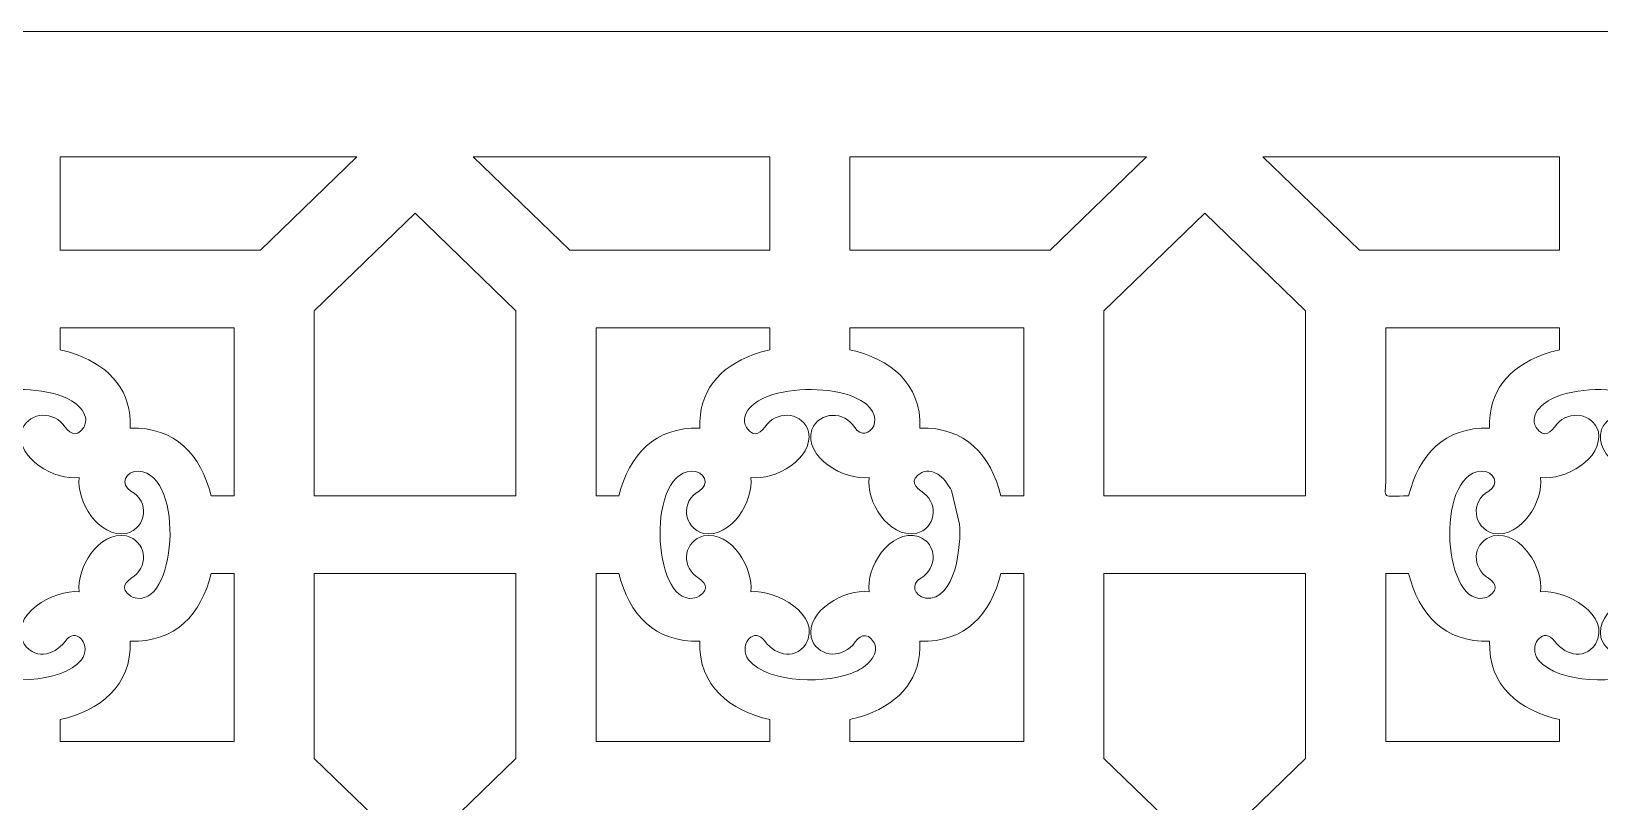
# Model space of a CAD drawing. Header units: centimetres. Extents: x -27.5 to -6.3, y -9.5 to -3.1.
# Drawn here: x -22.66 to -16.91, y -5.88 to -3.06 of the extents above; entities that cross this region are included whole.
import ezdxf

# ---------------------------------------------------------------- set-up
doc = ezdxf.new("R2010")
doc.units = ezdxf.units.CM
doc.header["$MEASUREMENT"] = 0
doc.layers.add('layer 1', color=7, linetype='Continuous')

msp = doc.modelspace()

# ---------------------------------------------------------------- linework, layer by layer
at = {"layer": 'layer 1', "color": 250, "lineweight": 9}
msp.add_open_spline([(-6.32898, -3.05666), (-6.32898, -3.05666), (-6.32898, -9.5), (-6.32898, -9.5), (-6.32898, -9.5), (-6.32898, -9.5), (-27.5, -9.5), (-27.5, -9.5), (-27.5, -9.5), (-27.5, -9.5), (-27.5, -3.05666), (-27.5, -3.05666), (-27.5, -3.05666), (-27.5, -3.05666), (-6.32898, -3.05666), (-6.32898, -3.05666)], degree=3, knots=[0, 0, 0, 0, 0.2, 0.2, 0.2, 0.2, 0.4, 0.4, 0.4, 0.4, 0.6, 0.6, 0.6, 0.6, 1, 1, 1, 1], dxfattribs=at)
at = {"layer": 'layer 1', "color": 7, "lineweight": 9}
for points, knots in [([(-22.55531, -3.85924), (-22.55531, -3.85924), (-22.55531, -3.51684), (-22.55531, -3.51684), (-22.55531, -3.51684), (-22.55531, -3.51684), (-21.46811, -3.51684), (-21.46811, -3.51684), (-21.46811, -3.51684), (-21.46811, -3.51684), (-21.8216, -3.85924), (-21.8216, -3.85924), (-21.8216, -3.85924), (-21.8216, -3.85924), (-22.55531, -3.85924), (-22.55531, -3.85924)], [0, 0, 0, 0, 0.2, 0.2, 0.2, 0.2, 0.4, 0.4, 0.4, 0.4, 0.6, 0.6, 0.6, 0.6, 1, 1, 1, 1]), ([(-19.95405, -3.85924), (-19.95405, -3.85924), (-19.95405, -3.51684), (-19.95405, -3.51684), (-19.95405, -3.51684), (-19.95405, -3.51684), (-21.04124, -3.51684), (-21.04124, -3.51684), (-21.04124, -3.51684), (-21.04124, -3.51684), (-20.68766, -3.85924), (-20.68766, -3.85924), (-20.68766, -3.85924), (-20.68766, -3.85924), (-19.95405, -3.85924), (-19.95405, -3.85924)], [0, 0, 0, 0, 0.2, 0.2, 0.2, 0.2, 0.4, 0.4, 0.4, 0.4, 0.6, 0.6, 0.6, 0.6, 1, 1, 1, 1]), ([(-19.66001, -3.51684), (-19.66001, -3.51684), (-19.66001, -3.85924), (-19.66001, -3.85924), (-19.66001, -3.85924), (-19.66001, -3.85924), (-18.92634, -3.85924), (-18.92634, -3.85924), (-18.92634, -3.85924), (-18.92634, -3.85924), (-18.57276, -3.51684), (-18.57276, -3.51684), (-18.57276, -3.51684), (-18.57276, -3.51684), (-19.66001, -3.51684), (-19.66001, -3.51684)], [0, 0, 0, 0, 0.2, 0.2, 0.2, 0.2, 0.4, 0.4, 0.4, 0.4, 0.6, 0.6, 0.6, 0.6, 1, 1, 1, 1]), ([(-17.0587, -3.85924), (-17.0587, -3.85924), (-17.0587, -3.51684), (-17.0587, -3.51684), (-17.0587, -3.51684), (-17.0587, -3.51684), (-18.14595, -3.51684), (-18.14595, -3.51684), (-18.14595, -3.51684), (-18.14595, -3.51684), (-17.79235, -3.85924), (-17.79235, -3.85924), (-17.79235, -3.85924), (-17.79235, -3.85924), (-17.0587, -3.85924), (-17.0587, -3.85924)], [0, 0, 0, 0, 0.2, 0.2, 0.2, 0.2, 0.4, 0.4, 0.4, 0.4, 0.6, 0.6, 0.6, 0.6, 1, 1, 1, 1]), ([(-20.88507, -4.76076), (-20.88507, -4.76076), (-20.88507, -4.08141), (-20.88507, -4.08141), (-20.88507, -4.08141), (-20.88507, -4.08141), (-21.25465, -3.72357), (-21.25465, -3.72357), (-21.25465, -3.72357), (-21.25465, -3.72357), (-21.62425, -4.08141), (-21.62425, -4.08141), (-21.62425, -4.08141), (-21.62425, -4.08141), (-21.62425, -4.76076), (-21.62425, -4.76076), (-21.62425, -4.76076), (-21.62425, -4.76076), (-20.88507, -4.76076), (-20.88507, -4.76076)], [0, 0, 0, 0, 0.1666667, 0.1666667, 0.1666667, 0.1666667, 0.3333333, 0.3333333, 0.3333333, 0.3333333, 0.5, 0.5, 0.5, 0.5, 0.6666667, 0.6666667, 0.6666667, 0.6666667, 1, 1, 1, 1]), ([(-17.98975, -4.76076), (-17.98975, -4.76076), (-18.72894, -4.76076), (-18.72894, -4.76076), (-18.72894, -4.76076), (-18.72894, -4.76076), (-18.72894, -4.08141), (-18.72894, -4.08141), (-18.72894, -4.08141), (-18.72894, -4.08141), (-18.35935, -3.72357), (-18.35935, -3.72357), (-18.35935, -3.72357), (-18.35935, -3.72357), (-17.98975, -4.08141), (-17.98975, -4.08141), (-17.98975, -4.08141), (-17.98975, -4.08141), (-17.98975, -4.76076), (-17.98975, -4.76076)], [0, 0, 0, 0, 0.1666667, 0.1666667, 0.1666667, 0.1666667, 0.3333333, 0.3333333, 0.3333333, 0.3333333, 0.5, 0.5, 0.5, 0.5, 0.6666667, 0.6666667, 0.6666667, 0.6666667, 1, 1, 1, 1]), ([(-22.55531, -4.22533), (-22.55531, -4.22533), (-22.55531, -4.14392), (-22.55531, -4.14392), (-22.55531, -4.14392), (-22.55531, -4.14392), (-21.91829, -4.14392), (-21.91829, -4.14392), (-21.91829, -4.14392), (-21.91829, -4.14392), (-21.91829, -4.76076), (-21.91829, -4.76076), (-21.91829, -4.76076), (-21.91829, -4.76076), (-22.00179, -4.76076), (-22.00179, -4.76076), (-22.00179, -4.76076), (-22.03947, -4.61137), (-22.13271, -4.50672), (-22.29894, -4.51245), (-22.29894, -4.51245), (-22.29389, -4.37692), (-22.3677, -4.29065), (-22.49542, -4.24197), (-22.49542, -4.24197), (-22.51428, -4.23552), (-22.5344, -4.22999), (-22.55531, -4.22533)], [0, 0, 0, 0, 0.125, 0.125, 0.125, 0.125, 0.25, 0.25, 0.25, 0.25, 0.375, 0.375, 0.375, 0.375, 0.5, 0.5, 0.5, 0.5, 0.625, 0.625, 0.625, 0.625, 0.75, 0.75, 0.75, 0.75, 1, 1, 1, 1]), ([(-19.95405, -4.22533), (-19.95405, -4.22533), (-19.95405, -4.14392), (-19.95405, -4.14392), (-19.95405, -4.14392), (-19.95405, -4.14392), (-20.59102, -4.14392), (-20.59102, -4.14392), (-20.59102, -4.14392), (-20.59102, -4.14392), (-20.59102, -4.76076), (-20.59102, -4.76076), (-20.59102, -4.76076), (-20.59102, -4.76076), (-20.50751, -4.76076), (-20.50751, -4.76076), (-20.50751, -4.76076), (-20.46989, -4.61137), (-20.3766, -4.50672), (-20.21037, -4.51245), (-20.21037, -4.51245), (-20.21541, -4.37692), (-20.14166, -4.29065), (-20.01389, -4.24197), (-20.01389, -4.24197), (-19.99508, -4.23552), (-19.97495, -4.22999), (-19.95405, -4.22533)], [0, 0, 0, 0, 0.125, 0.125, 0.125, 0.125, 0.25, 0.25, 0.25, 0.25, 0.375, 0.375, 0.375, 0.375, 0.5, 0.5, 0.5, 0.5, 0.625, 0.625, 0.625, 0.625, 0.75, 0.75, 0.75, 0.75, 1, 1, 1, 1]), ([(-19.66001, -4.14392), (-19.66001, -4.14392), (-19.66001, -4.22461), (-19.66001, -4.22461), (-19.66001, -4.22461), (-19.5153, -4.25767), (-19.39748, -4.34608), (-19.40359, -4.51245), (-19.40359, -4.51245), (-19.23775, -4.50672), (-19.14339, -4.61113), (-19.10669, -4.76076), (-19.10669, -4.76076), (-19.10669, -4.76076), (-19.023, -4.76076), (-19.023, -4.76076), (-19.023, -4.76076), (-19.023, -4.76076), (-19.023, -4.14392), (-19.023, -4.14392), (-19.023, -4.14392), (-19.023, -4.14392), (-19.66001, -4.14392), (-19.66001, -4.14392)], [0, 0, 0, 0, 0.1428571, 0.1428571, 0.1428571, 0.1428571, 0.2857143, 0.2857143, 0.2857143, 0.2857143, 0.4285714, 0.4285714, 0.4285714, 0.4285714, 0.5714286, 0.5714286, 0.5714286, 0.5714286, 0.7142857, 0.7142857, 0.7142857, 0.7142857, 1, 1, 1, 1]), ([(-17.0587, -4.22533), (-17.0587, -4.22533), (-17.0587, -4.14392), (-17.0587, -4.14392), (-17.0587, -4.14392), (-17.0587, -4.14392), (-17.69577, -4.14392), (-17.69577, -4.14392), (-17.69577, -4.14392), (-17.69577, -4.32847), (-17.69577, -4.51303), (-17.69577, -4.69758), (-17.69577, -4.69758), (-17.69577, -4.77716), (-17.71667, -4.76076), (-17.61216, -4.76076), (-17.61216, -4.76076), (-17.57454, -4.61137), (-17.48129, -4.50672), (-17.31512, -4.51245), (-17.31512, -4.51245), (-17.32016, -4.37692), (-17.24636, -4.29065), (-17.11859, -4.24197), (-17.11859, -4.24197), (-17.09973, -4.23552), (-17.07964, -4.22999), (-17.0587, -4.22533)], [0, 0, 0, 0, 0.125, 0.125, 0.125, 0.125, 0.25, 0.25, 0.25, 0.25, 0.375, 0.375, 0.375, 0.375, 0.5, 0.5, 0.5, 0.5, 0.625, 0.625, 0.625, 0.625, 0.75, 0.75, 0.75, 0.75, 1, 1, 1, 1]), ([(-22.54949, -4.39447), (-22.63798, -4.36306), (-22.77802, -4.36141), (-22.86492, -4.3984), (-22.86492, -4.3984), (-23.00854, -4.4595), (-22.91098, -4.58), (-22.86676, -4.50973), (-22.86676, -4.50973), (-22.82888, -4.4496), (-22.73816, -4.44903), (-22.70936, -4.51711), (-22.70936, -4.51711), (-22.6789, -4.62097), (-22.82918, -4.70412), (-22.91904, -4.69322), (-22.91904, -4.69322), (-22.90787, -4.77891), (-22.98876, -4.91565), (-23.09224, -4.89863), (-23.09224, -4.89863), (-23.16269, -4.87923), (-23.1755, -4.79588), (-23.12051, -4.75102), (-23.12051, -4.75102), (-23.08763, -4.72945), (-23.0643, -4.7022), (-23.11232, -4.67503), (-23.11232, -4.67503), (-23.16051, -4.65351), (-23.20309, -4.70519), (-23.22137, -4.74113), (-23.22137, -4.74113), (-23.22137, -4.74113), (-23.25041, -4.86405), (-23.25041, -4.86405), (-23.25041, -4.86405), (-23.25818, -4.93625), (-23.23799, -5.14898), (-23.12642, -5.13574), (-23.12642, -5.13574), (-23.08467, -5.12638), (-23.07081, -5.08449), (-23.10849, -5.06232), (-23.10849, -5.06232), (-23.17088, -5.02561), (-23.1708, -4.93756), (-23.10087, -4.90993), (-23.10087, -4.90993), (-22.99384, -4.88044), (-22.9074, -5.02605), (-22.91904, -5.11295), (-22.91904, -5.11295), (-22.82855, -5.10204), (-22.68933, -5.1805), (-22.70688, -5.28059), (-22.70688, -5.28059), (-22.72691, -5.34885), (-22.81304, -5.36126), (-22.85929, -5.30798), (-22.85929, -5.30798), (-22.88164, -5.27617), (-22.90968, -5.25362), (-22.9378, -5.30002), (-22.9378, -5.30002), (-22.95977, -5.34629), (-22.90613, -5.38915), (-22.86958, -5.40568), (-22.86958, -5.40568), (-22.77153, -5.44987), (-22.55376, -5.45286), (-22.47709, -5.36204), (-22.47709, -5.36204), (-22.44102, -5.31079), (-22.49004, -5.24562), (-22.5301, -5.28533), (-22.5301, -5.28533), (-22.56913, -5.34081), (-22.64012, -5.36955), (-22.68764, -5.30454), (-22.68764, -5.30454), (-22.74747, -5.19882), (-22.57761, -5.10199), (-22.48558, -5.11295), (-22.48558, -5.11295), (-22.49668, -5.02528), (-22.41589, -4.89052), (-22.31243, -4.9075), (-22.31243, -4.9075), (-22.24191, -4.92695), (-22.22911, -5.0103), (-22.28411, -5.0551), (-22.28411, -5.0551), (-22.31537, -5.07567), (-22.33962, -5.09859), (-22.2966, -5.12866), (-22.2966, -5.12866), (-22.2966, -5.12866), (-22.28778, -5.13312), (-22.28778, -5.13312), (-22.28778, -5.13312), (-22.1298, -5.18569), (-22.0947, -4.68512), (-22.26776, -4.66971), (-22.26776, -4.66971), (-22.31639, -4.67039), (-22.33696, -4.71693), (-22.29613, -4.74379), (-22.29613, -4.74379), (-22.22727, -4.77958), (-22.23764, -4.87806), (-22.31243, -4.89863), (-22.31243, -4.89863), (-22.41613, -4.91569), (-22.49658, -4.77944), (-22.48558, -4.69322), (-22.48558, -4.69322), (-22.57601, -4.70438), (-22.71523, -4.62543), (-22.69772, -4.52554), (-22.69772, -4.52554), (-22.67765, -4.45726), (-22.59162, -4.44485), (-22.54531, -4.49815), (-22.54531, -4.49815), (-22.52407, -4.52841), (-22.50037, -4.55187), (-22.46933, -4.51021), (-22.46933, -4.51021), (-22.44034, -4.45649), (-22.50357, -4.41212), (-22.54949, -4.39447)], [0, 0, 0, 0, 0.0294118, 0.0294118, 0.0294118, 0.0294118, 0.0588235, 0.0588235, 0.0588235, 0.0588235, 0.0882353, 0.0882353, 0.0882353, 0.0882353, 0.1176471, 0.1176471, 0.1176471, 0.1176471, 0.1470588, 0.1470588, 0.1470588, 0.1470588, 0.1764706, 0.1764706, 0.1764706, 0.1764706, 0.2058824, 0.2058824, 0.2058824, 0.2058824, 0.2352941, 0.2352941, 0.2352941, 0.2352941, 0.2647059, 0.2647059, 0.2647059, 0.2647059, 0.2941176, 0.2941176, 0.2941176, 0.2941176, 0.3235294, 0.3235294, 0.3235294, 0.3235294, 0.3529412, 0.3529412, 0.3529412, 0.3529412, 0.3823529, 0.3823529, 0.3823529, 0.3823529, 0.4117647, 0.4117647, 0.4117647, 0.4117647, 0.4411765, 0.4411765, 0.4411765, 0.4411765, 0.4705882, 0.4705882, 0.4705882, 0.4705882, 0.5, 0.5, 0.5, 0.5, 0.5294118, 0.5294118, 0.5294118, 0.5294118, 0.5588235, 0.5588235, 0.5588235, 0.5588235, 0.5882353, 0.5882353, 0.5882353, 0.5882353, 0.6176471, 0.6176471, 0.6176471, 0.6176471, 0.6470588, 0.6470588, 0.6470588, 0.6470588, 0.6764706, 0.6764706, 0.6764706, 0.6764706, 0.7058824, 0.7058824, 0.7058824, 0.7058824, 0.7352941, 0.7352941, 0.7352941, 0.7352941, 0.7647059, 0.7647059, 0.7647059, 0.7647059, 0.7941176, 0.7941176, 0.7941176, 0.7941176, 0.8235294, 0.8235294, 0.8235294, 0.8235294, 0.8529412, 0.8529412, 0.8529412, 0.8529412, 0.8823529, 0.8823529, 0.8823529, 0.8823529, 0.9117647, 0.9117647, 0.9117647, 0.9117647, 0.9411765, 0.9411765, 0.9411765, 0.9411765, 1, 1, 1, 1]), ([(-19.95986, -4.39447), (-19.87133, -4.36306), (-19.73133, -4.36141), (-19.6444, -4.3984), (-19.6444, -4.3984), (-19.50076, -4.4595), (-19.59837, -4.58), (-19.64254, -4.50973), (-19.64254, -4.50973), (-19.68037, -4.4496), (-19.77109, -4.44903), (-19.79994, -4.51711), (-19.79994, -4.51711), (-19.8304, -4.62097), (-19.68014, -4.70412), (-19.59028, -4.69322), (-19.59028, -4.69322), (-19.60148, -4.77891), (-19.52055, -4.91565), (-19.41711, -4.89863), (-19.41711, -4.89863), (-19.34661, -4.87923), (-19.33386, -4.79588), (-19.38879, -4.75102), (-19.38879, -4.75102), (-19.42167, -4.72945), (-19.445, -4.7022), (-19.39704, -4.67503), (-19.39704, -4.67503), (-19.34879, -4.65351), (-19.30622, -4.70519), (-19.28799, -4.74113), (-19.28799, -4.74113), (-19.28799, -4.74113), (-19.25889, -4.86405), (-19.25889, -4.86405), (-19.25889, -4.86405), (-19.25114, -4.93625), (-19.27131, -5.14898), (-19.38293, -5.13574), (-19.38293, -5.13574), (-19.42469, -5.12638), (-19.43855, -5.08449), (-19.40083, -5.06232), (-19.40083, -5.06232), (-19.33842, -5.02561), (-19.33856, -4.93756), (-19.40844, -4.90993), (-19.40844, -4.90993), (-19.51551, -4.88044), (-19.60192, -5.02605), (-19.59028, -5.11295), (-19.59028, -5.11295), (-19.68075, -5.10204), (-19.82003, -5.1805), (-19.80242, -5.28059), (-19.80242, -5.28059), (-19.78239, -5.34885), (-19.69628, -5.36126), (-19.65001, -5.30798), (-19.65001, -5.30798), (-19.62771, -5.27617), (-19.59958, -5.25362), (-19.57156, -5.30002), (-19.57156, -5.30002), (-19.54955, -5.34629), (-19.60317, -5.38915), (-19.63974, -5.40568), (-19.63974, -5.40568), (-19.73779, -5.44987), (-19.9556, -5.45286), (-20.03227, -5.36204), (-20.03227, -5.36204), (-20.0683, -5.31079), (-20.01928, -5.24562), (-19.97922, -5.28533), (-19.97922, -5.28533), (-19.94023, -5.34081), (-19.86919, -5.36955), (-19.82168, -5.30454), (-19.82168, -5.30454), (-19.76184, -5.19882), (-19.93174, -5.10199), (-20.02378, -5.11295), (-20.02378, -5.11295), (-20.01263, -5.02528), (-20.09341, -4.89052), (-20.19689, -4.9075), (-20.19689, -4.9075), (-20.26739, -4.92695), (-20.28019, -5.0103), (-20.22521, -5.0551), (-20.22521, -5.0551), (-20.19398, -5.07567), (-20.16974, -5.09859), (-20.2127, -5.12866), (-20.2127, -5.12866), (-20.2127, -5.12866), (-20.22152, -5.13312), (-20.22152, -5.13312), (-20.22152, -5.13312), (-20.3795, -5.18569), (-20.41456, -4.68512), (-20.24155, -4.66971), (-20.24155, -4.66971), (-20.19291, -4.67039), (-20.1724, -4.71693), (-20.21318, -4.74379), (-20.21318, -4.74379), (-20.28209, -4.77958), (-20.27166, -4.87806), (-20.19689, -4.89863), (-20.19689, -4.89863), (-20.09321, -4.91569), (-20.01272, -4.77944), (-20.02378, -4.69322), (-20.02378, -4.69322), (-19.93329, -4.70438), (-19.79413, -4.62543), (-19.81158, -4.52554), (-19.81158, -4.52554), (-19.83165, -4.45726), (-19.91772, -4.44485), (-19.96405, -4.49815), (-19.96405, -4.49815), (-19.98528, -4.52841), (-20.00894, -4.55187), (-20.03998, -4.51021), (-20.03998, -4.51021), (-20.06892, -4.45649), (-20.00574, -4.41212), (-19.95986, -4.39447)], [0, 0, 0, 0, 0.0294118, 0.0294118, 0.0294118, 0.0294118, 0.0588235, 0.0588235, 0.0588235, 0.0588235, 0.0882353, 0.0882353, 0.0882353, 0.0882353, 0.1176471, 0.1176471, 0.1176471, 0.1176471, 0.1470588, 0.1470588, 0.1470588, 0.1470588, 0.1764706, 0.1764706, 0.1764706, 0.1764706, 0.2058824, 0.2058824, 0.2058824, 0.2058824, 0.2352941, 0.2352941, 0.2352941, 0.2352941, 0.2647059, 0.2647059, 0.2647059, 0.2647059, 0.2941176, 0.2941176, 0.2941176, 0.2941176, 0.3235294, 0.3235294, 0.3235294, 0.3235294, 0.3529412, 0.3529412, 0.3529412, 0.3529412, 0.3823529, 0.3823529, 0.3823529, 0.3823529, 0.4117647, 0.4117647, 0.4117647, 0.4117647, 0.4411765, 0.4411765, 0.4411765, 0.4411765, 0.4705882, 0.4705882, 0.4705882, 0.4705882, 0.5, 0.5, 0.5, 0.5, 0.5294118, 0.5294118, 0.5294118, 0.5294118, 0.5588235, 0.5588235, 0.5588235, 0.5588235, 0.5882353, 0.5882353, 0.5882353, 0.5882353, 0.6176471, 0.6176471, 0.6176471, 0.6176471, 0.6470588, 0.6470588, 0.6470588, 0.6470588, 0.6764706, 0.6764706, 0.6764706, 0.6764706, 0.7058824, 0.7058824, 0.7058824, 0.7058824, 0.7352941, 0.7352941, 0.7352941, 0.7352941, 0.7647059, 0.7647059, 0.7647059, 0.7647059, 0.7941176, 0.7941176, 0.7941176, 0.7941176, 0.8235294, 0.8235294, 0.8235294, 0.8235294, 0.8529412, 0.8529412, 0.8529412, 0.8529412, 0.8823529, 0.8823529, 0.8823529, 0.8823529, 0.9117647, 0.9117647, 0.9117647, 0.9117647, 0.9411765, 0.9411765, 0.9411765, 0.9411765, 1, 1, 1, 1]), ([(-17.06452, -4.39447), (-16.97602, -4.36306), (-16.83603, -4.36141), (-16.74914, -4.3984), (-16.74914, -4.3984), (-16.60546, -4.4595), (-16.70308, -4.58), (-16.74724, -4.50973), (-16.74724, -4.50973), (-16.78508, -4.4496), (-16.87589, -4.44903), (-16.9046, -4.51711), (-16.9046, -4.51711), (-16.9351, -4.62097), (-16.78482, -4.70412), (-16.69497, -4.69322), (-16.69497, -4.69322), (-16.70617, -4.77891), (-16.62524, -4.91565), (-16.52182, -4.89863), (-16.52182, -4.89863), (-16.45131, -4.87923), (-16.43851, -4.79588), (-16.4935, -4.75102), (-16.4935, -4.75102), (-16.52638, -4.72945), (-16.5497, -4.7022), (-16.50174, -4.67503), (-16.50174, -4.67503), (-16.45345, -4.65351), (-16.41092, -4.70519), (-16.39259, -4.74113), (-16.39259, -4.74113), (-16.39259, -4.74113), (-16.3636, -4.86405), (-16.3636, -4.86405), (-16.3636, -4.86405), (-16.35579, -4.93625), (-16.37601, -5.14898), (-16.48759, -5.13574), (-16.48759, -5.13574), (-16.52939, -5.12638), (-16.54325, -5.08449), (-16.50552, -5.06232), (-16.50552, -5.06232), (-16.44312, -5.02561), (-16.44326, -4.93756), (-16.51313, -4.90993), (-16.51313, -4.90993), (-16.6201, -4.88044), (-16.70666, -5.02605), (-16.69497, -5.11295), (-16.69497, -5.11295), (-16.78551, -5.10204), (-16.92467, -5.1805), (-16.90712, -5.28059), (-16.90712, -5.28059), (-16.887, -5.34885), (-16.80102, -5.36126), (-16.75462, -5.30798), (-16.75462, -5.30798), (-16.73237, -5.27617), (-16.70429, -5.25362), (-16.67621, -5.30002), (-16.67621, -5.30002), (-16.65425, -5.34629), (-16.70788, -5.38915), (-16.74448, -5.40568), (-16.74448, -5.40568), (-16.84253, -5.44987), (-17.06025, -5.45286), (-17.13697, -5.36204), (-17.13697, -5.36204), (-17.17304, -5.31079), (-17.12396, -5.24562), (-17.08392, -5.28533), (-17.08392, -5.28533), (-17.04493, -5.34081), (-16.9739, -5.36955), (-16.92638, -5.30454), (-16.92638, -5.30454), (-16.86653, -5.19882), (-17.03639, -5.10199), (-17.12843, -5.11295), (-17.12843, -5.11295), (-17.11732, -5.02528), (-17.19811, -4.89052), (-17.30159, -4.9075), (-17.30159, -4.9075), (-17.37209, -4.92695), (-17.38495, -5.0103), (-17.32991, -5.0551), (-17.32991, -5.0551), (-17.29864, -5.07567), (-17.27439, -5.09859), (-17.3174, -5.12866), (-17.3174, -5.12866), (-17.3174, -5.12866), (-17.32617, -5.13312), (-17.32617, -5.13312), (-17.32617, -5.13312), (-17.4842, -5.18569), (-17.51936, -4.68512), (-17.34625, -4.66971), (-17.34625, -4.66971), (-17.29765, -4.67039), (-17.2771, -4.71693), (-17.31788, -4.74379), (-17.31788, -4.74379), (-17.38679, -4.77958), (-17.37642, -4.87806), (-17.30163, -4.89863), (-17.30163, -4.89863), (-17.19787, -4.91569), (-17.11748, -4.77944), (-17.12843, -4.69322), (-17.12843, -4.69322), (-17.03799, -4.70438), (-16.89878, -4.62543), (-16.91634, -4.52554), (-16.91634, -4.52554), (-16.93636, -4.45726), (-17.02243, -4.44485), (-17.06869, -4.49815), (-17.06869, -4.49815), (-17.08993, -4.52841), (-17.11365, -4.55187), (-17.14467, -4.51021), (-17.14467, -4.51021), (-17.17368, -4.45649), (-17.11044, -4.41212), (-17.06452, -4.39447)], [0, 0, 0, 0, 0.0294118, 0.0294118, 0.0294118, 0.0294118, 0.0588235, 0.0588235, 0.0588235, 0.0588235, 0.0882353, 0.0882353, 0.0882353, 0.0882353, 0.1176471, 0.1176471, 0.1176471, 0.1176471, 0.1470588, 0.1470588, 0.1470588, 0.1470588, 0.1764706, 0.1764706, 0.1764706, 0.1764706, 0.2058824, 0.2058824, 0.2058824, 0.2058824, 0.2352941, 0.2352941, 0.2352941, 0.2352941, 0.2647059, 0.2647059, 0.2647059, 0.2647059, 0.2941176, 0.2941176, 0.2941176, 0.2941176, 0.3235294, 0.3235294, 0.3235294, 0.3235294, 0.3529412, 0.3529412, 0.3529412, 0.3529412, 0.3823529, 0.3823529, 0.3823529, 0.3823529, 0.4117647, 0.4117647, 0.4117647, 0.4117647, 0.4411765, 0.4411765, 0.4411765, 0.4411765, 0.4705882, 0.4705882, 0.4705882, 0.4705882, 0.5, 0.5, 0.5, 0.5, 0.5294118, 0.5294118, 0.5294118, 0.5294118, 0.5588235, 0.5588235, 0.5588235, 0.5588235, 0.5882353, 0.5882353, 0.5882353, 0.5882353, 0.6176471, 0.6176471, 0.6176471, 0.6176471, 0.6470588, 0.6470588, 0.6470588, 0.6470588, 0.6764706, 0.6764706, 0.6764706, 0.6764706, 0.7058824, 0.7058824, 0.7058824, 0.7058824, 0.7352941, 0.7352941, 0.7352941, 0.7352941, 0.7647059, 0.7647059, 0.7647059, 0.7647059, 0.7941176, 0.7941176, 0.7941176, 0.7941176, 0.8235294, 0.8235294, 0.8235294, 0.8235294, 0.8529412, 0.8529412, 0.8529412, 0.8529412, 0.8823529, 0.8823529, 0.8823529, 0.8823529, 0.9117647, 0.9117647, 0.9117647, 0.9117647, 0.9411765, 0.9411765, 0.9411765, 0.9411765, 1, 1, 1, 1]), ([(-22.55531, -5.6623), (-22.55531, -5.6623), (-22.55531, -5.58161), (-22.55531, -5.58161), (-22.55531, -5.58161), (-22.41051, -5.54859), (-22.29273, -5.45994), (-22.29894, -5.29367), (-22.29894, -5.29367), (-22.13311, -5.29939), (-22.03869, -5.19504), (-22.00198, -5.04545), (-22.00198, -5.04545), (-22.00198, -5.04545), (-21.91829, -5.04545), (-21.91829, -5.04545), (-21.91829, -5.04545), (-21.91829, -5.04545), (-21.91829, -5.6623), (-21.91829, -5.6623), (-21.91829, -5.6623), (-21.91829, -5.6623), (-22.55531, -5.6623), (-22.55531, -5.6623)], [0, 0, 0, 0, 0.1428571, 0.1428571, 0.1428571, 0.1428571, 0.2857143, 0.2857143, 0.2857143, 0.2857143, 0.4285714, 0.4285714, 0.4285714, 0.4285714, 0.5714286, 0.5714286, 0.5714286, 0.5714286, 0.7142857, 0.7142857, 0.7142857, 0.7142857, 1, 1, 1, 1]), ([(-21.25465, -6.0827), (-21.25465, -6.0827), (-20.88507, -5.7248), (-20.88507, -5.7248), (-20.88507, -5.7248), (-20.88507, -5.7248), (-20.88507, -5.04545), (-20.88507, -5.04545), (-20.88507, -5.04545), (-20.88507, -5.04545), (-21.62425, -5.04545), (-21.62425, -5.04545), (-21.62425, -5.04545), (-21.62425, -5.04545), (-21.62425, -5.7248), (-21.62425, -5.7248), (-21.62425, -5.7248), (-21.62425, -5.7248), (-21.25465, -6.0827), (-21.25465, -6.0827)], [0, 0, 0, 0, 0.1666667, 0.1666667, 0.1666667, 0.1666667, 0.3333333, 0.3333333, 0.3333333, 0.3333333, 0.5, 0.5, 0.5, 0.5, 0.6666667, 0.6666667, 0.6666667, 0.6666667, 1, 1, 1, 1]), ([(-19.95405, -5.6623), (-19.95405, -5.6623), (-19.95405, -5.58161), (-19.95405, -5.58161), (-19.95405, -5.58161), (-20.09879, -5.54859), (-20.21658, -5.45994), (-20.21037, -5.29367), (-20.21037, -5.29367), (-20.37621, -5.29939), (-20.47067, -5.19504), (-20.50733, -5.04545), (-20.50733, -5.04545), (-20.50733, -5.04545), (-20.59102, -5.04545), (-20.59102, -5.04545), (-20.59102, -5.04545), (-20.59102, -5.04545), (-20.59102, -5.6623), (-20.59102, -5.6623), (-20.59102, -5.6623), (-20.59102, -5.6623), (-19.95405, -5.6623), (-19.95405, -5.6623)], [0, 0, 0, 0, 0.1428571, 0.1428571, 0.1428571, 0.1428571, 0.2857143, 0.2857143, 0.2857143, 0.2857143, 0.4285714, 0.4285714, 0.4285714, 0.4285714, 0.5714286, 0.5714286, 0.5714286, 0.5714286, 0.7142857, 0.7142857, 0.7142857, 0.7142857, 1, 1, 1, 1]), ([(-19.66001, -5.58078), (-19.66001, -5.58078), (-19.66001, -5.6623), (-19.66001, -5.6623), (-19.66001, -5.6623), (-19.66001, -5.6623), (-19.023, -5.6623), (-19.023, -5.6623), (-19.023, -5.6623), (-19.023, -5.6623), (-19.023, -5.04545), (-19.023, -5.04545), (-19.023, -5.04545), (-19.023, -5.04545), (-19.10653, -5.04545), (-19.10653, -5.04545), (-19.10653, -5.04545), (-19.14421, -5.19495), (-19.23722, -5.29945), (-19.40359, -5.29367), (-19.40359, -5.29367), (-19.39859, -5.42901), (-19.47206, -5.51527), (-19.59958, -5.564), (-19.59958, -5.564), (-19.61864, -5.5705), (-19.63891, -5.57612), (-19.66001, -5.58078)], [0, 0, 0, 0, 0.125, 0.125, 0.125, 0.125, 0.25, 0.25, 0.25, 0.25, 0.375, 0.375, 0.375, 0.375, 0.5, 0.5, 0.5, 0.5, 0.625, 0.625, 0.625, 0.625, 0.75, 0.75, 0.75, 0.75, 1, 1, 1, 1]), ([(-18.72894, -5.04545), (-18.72894, -5.04545), (-17.98975, -5.04545), (-17.98975, -5.04545), (-17.98975, -5.04545), (-17.98975, -5.04545), (-17.98975, -5.7248), (-17.98975, -5.7248), (-17.98975, -5.7248), (-17.98975, -5.7248), (-18.35935, -6.0827), (-18.35935, -6.0827), (-18.35935, -6.0827), (-18.35935, -6.0827), (-18.72894, -5.7248), (-18.72894, -5.7248), (-18.72894, -5.7248), (-18.72894, -5.7248), (-18.72894, -5.04545), (-18.72894, -5.04545)], [0, 0, 0, 0, 0.1666667, 0.1666667, 0.1666667, 0.1666667, 0.3333333, 0.3333333, 0.3333333, 0.3333333, 0.5, 0.5, 0.5, 0.5, 0.6666667, 0.6666667, 0.6666667, 0.6666667, 1, 1, 1, 1]), ([(-17.0587, -5.6623), (-17.0587, -5.6623), (-17.0587, -5.58161), (-17.0587, -5.58161), (-17.0587, -5.58161), (-17.20349, -5.54859), (-17.32123, -5.45994), (-17.31512, -5.29367), (-17.31512, -5.29367), (-17.48095, -5.29939), (-17.57531, -5.19504), (-17.61198, -5.04545), (-17.61198, -5.04545), (-17.61198, -5.04545), (-17.69577, -5.04545), (-17.69577, -5.04545), (-17.69577, -5.04545), (-17.69577, -5.04545), (-17.69577, -5.6623), (-17.69577, -5.6623), (-17.69577, -5.6623), (-17.69577, -5.6623), (-17.0587, -5.6623), (-17.0587, -5.6623)], [0, 0, 0, 0, 0.1428571, 0.1428571, 0.1428571, 0.1428571, 0.2857143, 0.2857143, 0.2857143, 0.2857143, 0.4285714, 0.4285714, 0.4285714, 0.4285714, 0.5714286, 0.5714286, 0.5714286, 0.5714286, 0.7142857, 0.7142857, 0.7142857, 0.7142857, 1, 1, 1, 1])]:
    msp.add_open_spline(points, degree=3, knots=knots, dxfattribs=at)

doc.saveas('drawing.dxf')
